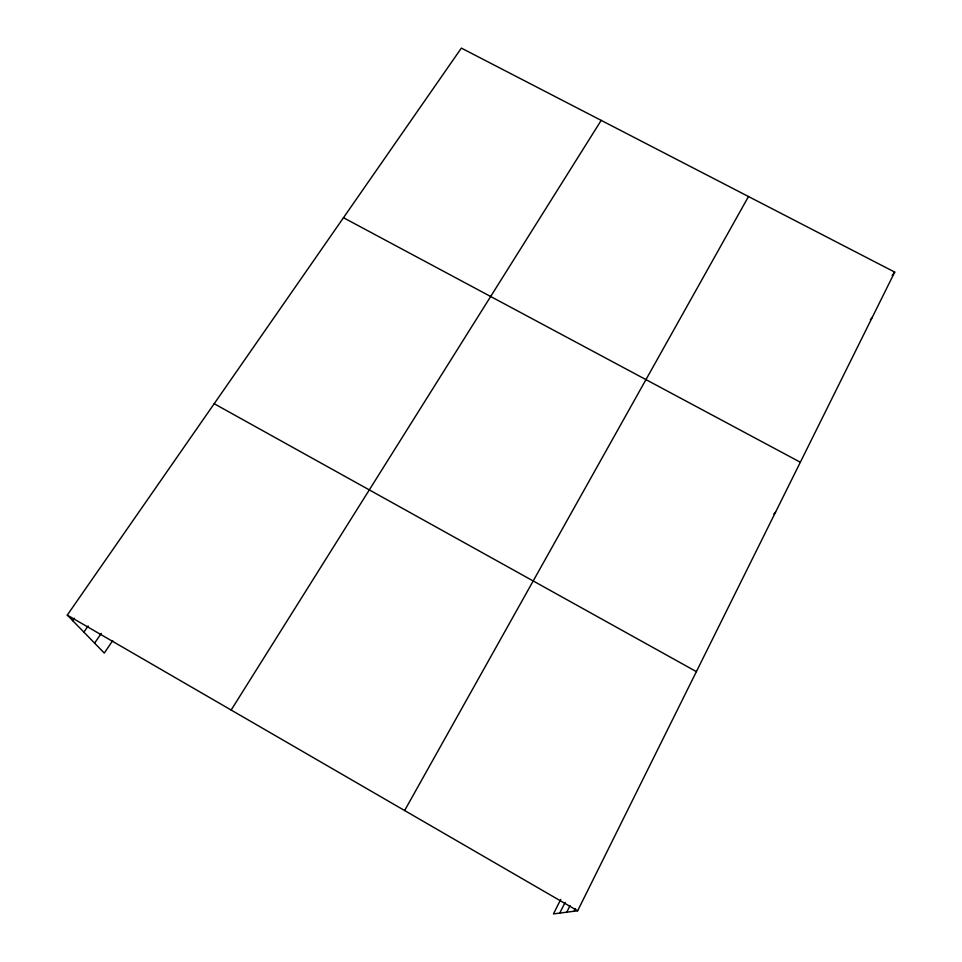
<?xml version="1.0" encoding="UTF-8"?>
<svg xmlns="http://www.w3.org/2000/svg" width="962" height="962" viewBox="0 0 962 962"><rect width="100%" height="100%" fill="white"/><g stroke="black" fill="none" stroke-linecap="round" stroke-linejoin="round"><path stroke-width="1.44" d="M560.75 899.398L553.451 913.9L577.657 910.786L894.72 272.114L461.363 48.1L67.28 615.091L104.293 653.078L112.674 640.668M566.762 912.192L570.069 905.567M574.11 911.242L575.444 908.549M559.764 913.082L565.115 902.416M404.629 810.533L748.496 196.525M231.157 710.04L601.19 120.37M94.613 643.133L101.238 633.393M83.886 632.13L88.107 625.985M72.691 620.646L74.375 618.217M892.171 275.397L894.72 272.114M870.357 319.793L872.209 317.46M773.773 514.045L775.588 512.109M343.47 217.725L800.336 462.241M214.189 403.715L696.392 671.632M67.28 615.091L577.657 910.786"/></g></svg>
